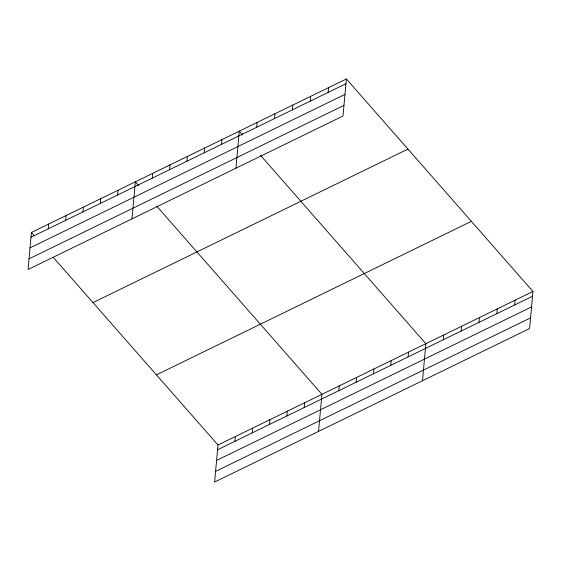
<?xml version="1.0" encoding="UTF-8"?>
<svg xmlns="http://www.w3.org/2000/svg" width="561" height="561" viewBox="0 0 561 561"><rect width="100%" height="100%" fill="white"/><g stroke="black" fill="none" stroke-linecap="round" stroke-linejoin="round"><path stroke-width="0.84" d="M31.423 232.457L28.05 269.511L343.009 116.008L346.382 78.961L31.423 232.457L34.221 235.641M48.309 228.79L48.744 224.014M65.63 220.347L66.065 215.571M82.958 211.911L83.393 207.128M100.279 203.468L100.714 198.685M117.6 195.025L118.034 190.242M131.989 218.853L135.355 181.799L138.714 185.628M152.248 178.139L152.683 173.356M169.569 169.695L170.004 164.913M186.89 161.252L187.325 156.477M204.211 152.809L204.646 148.034M221.539 144.366L221.974 139.591M235.922 168.202L239.295 131.148L242.654 134.97M53.253 257.324L217.991 444.992L214.618 482.039L529.577 328.543L532.95 291.489L346.382 78.961M256.707 127.228L257.141 122.445M234.884 441.325L235.318 436.549M274.553 118.532L274.988 113.75M252.205 432.882L252.639 428.106M292.4 109.83L292.835 105.054M269.525 424.439L269.96 419.663M310.247 101.134L310.682 96.352M286.846 416.003L287.281 411.22M328.094 92.432L328.529 87.656M304.174 407.559L304.609 402.777M318.557 431.388L321.93 394.334L156.624 206.027M338.816 390.673L339.251 385.891M356.137 382.23L356.572 377.448M373.465 373.787L373.899 369.005M390.786 365.344L391.22 360.569M408.106 356.901L408.541 352.126M422.489 380.737L425.862 343.683L260.563 155.376M443.274 339.763L443.709 334.98M461.128 331.067L461.563 326.285M478.975 322.365L479.41 317.589M496.822 313.669L497.256 308.887M514.668 304.967L515.103 300.191M30.988 237.233L345.948 83.736M30.021 247.885L344.973 94.388M29.018 258.859L343.977 105.363M92.993 302.589L407.945 149.093M156.428 374.853L471.38 221.357M217.991 444.992L532.95 291.489M217.556 449.768L532.515 296.271M216.588 460.42L531.548 306.923M215.592 471.394L530.545 317.898"/></g></svg>
